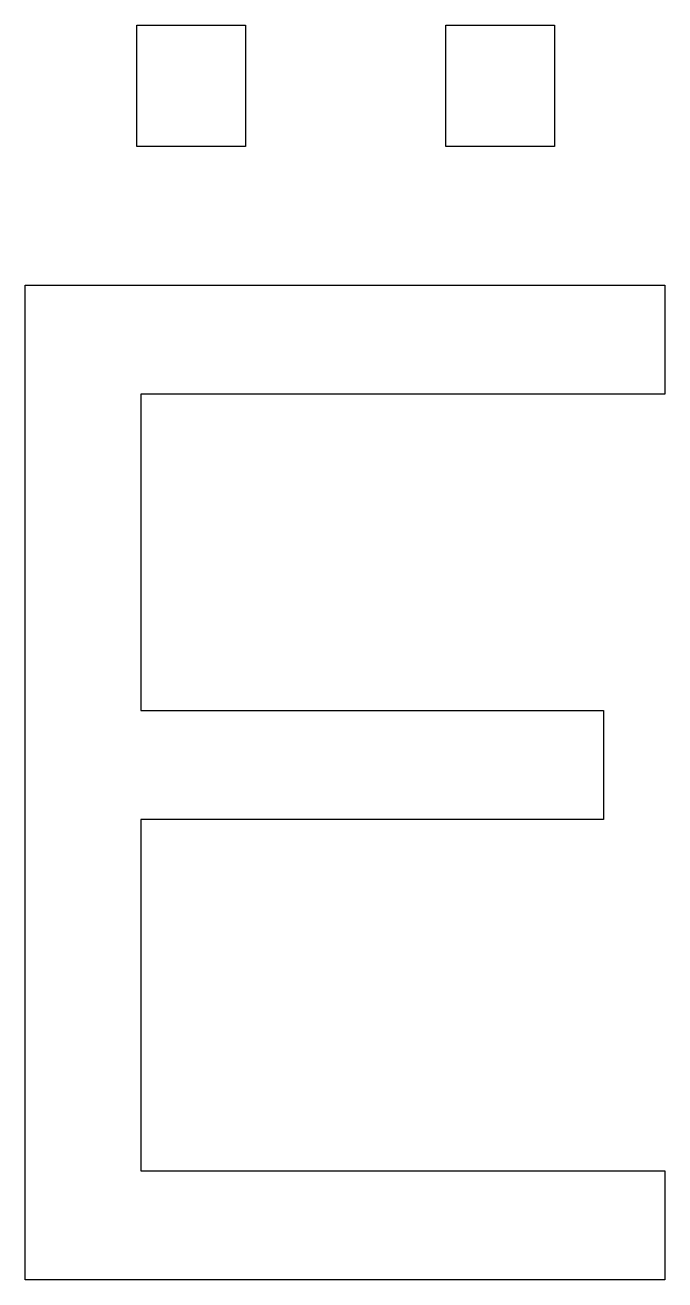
# Model space of a CAD drawing. Extents: x 1.1 to 7.6, y 0 to 12.8.
import ezdxf

# ---------------------------------------------------------------- set-up
doc = ezdxf.new("R2010")
doc.units = 0
doc.layers.get('0').update_dxf_attribs({"linetype": 'CONTINUOUS'})

msp = doc.modelspace()

# ---------------------------------------------------------------- linework, layer by layer
at = {"color": 0}
for p, q in [((2.22222, 11.5556), (2.22222, 12.7917)), ((2.22222, 12.7917), (3.33333, 12.7917)), ((3.33333, 12.7917), (3.33333, 11.5556)), ((5.375, 11.5556), (5.375, 12.7917)), ((5.375, 12.7917), (6.48611, 12.7917)), ((6.48611, 12.7917), (6.48611, 11.5556)), ((3.33333, 11.5556), (2.22222, 11.5556)), ((6.48611, 11.5556), (5.375, 11.5556)), ((1.08333, 0), (1.08333, 10.1389)), ((1.08333, 10.1389), (7.61111, 10.1389)), ((7.61111, 10.1389), (7.61111, 9.02778)), ((7.61111, 9.02778), (2.26389, 9.02778)), ((2.26389, 9.02778), (2.26389, 5.80556)), ((2.26389, 5.80556), (6.98611, 5.80556)), ((6.98611, 5.80556), (6.98611, 4.69444)), ((6.98611, 4.69444), (2.26389, 4.69444)), ((2.26389, 4.69444), (2.26389, 1.11111)), ((2.26389, 1.11111), (7.61111, 1.11111)), ((7.61111, 1.11111), (7.61111, 0)), ((7.61111, 0), (1.08333, 0))]:
    msp.add_line(p, q, dxfattribs=at)

doc.saveas('drawing.dxf')
